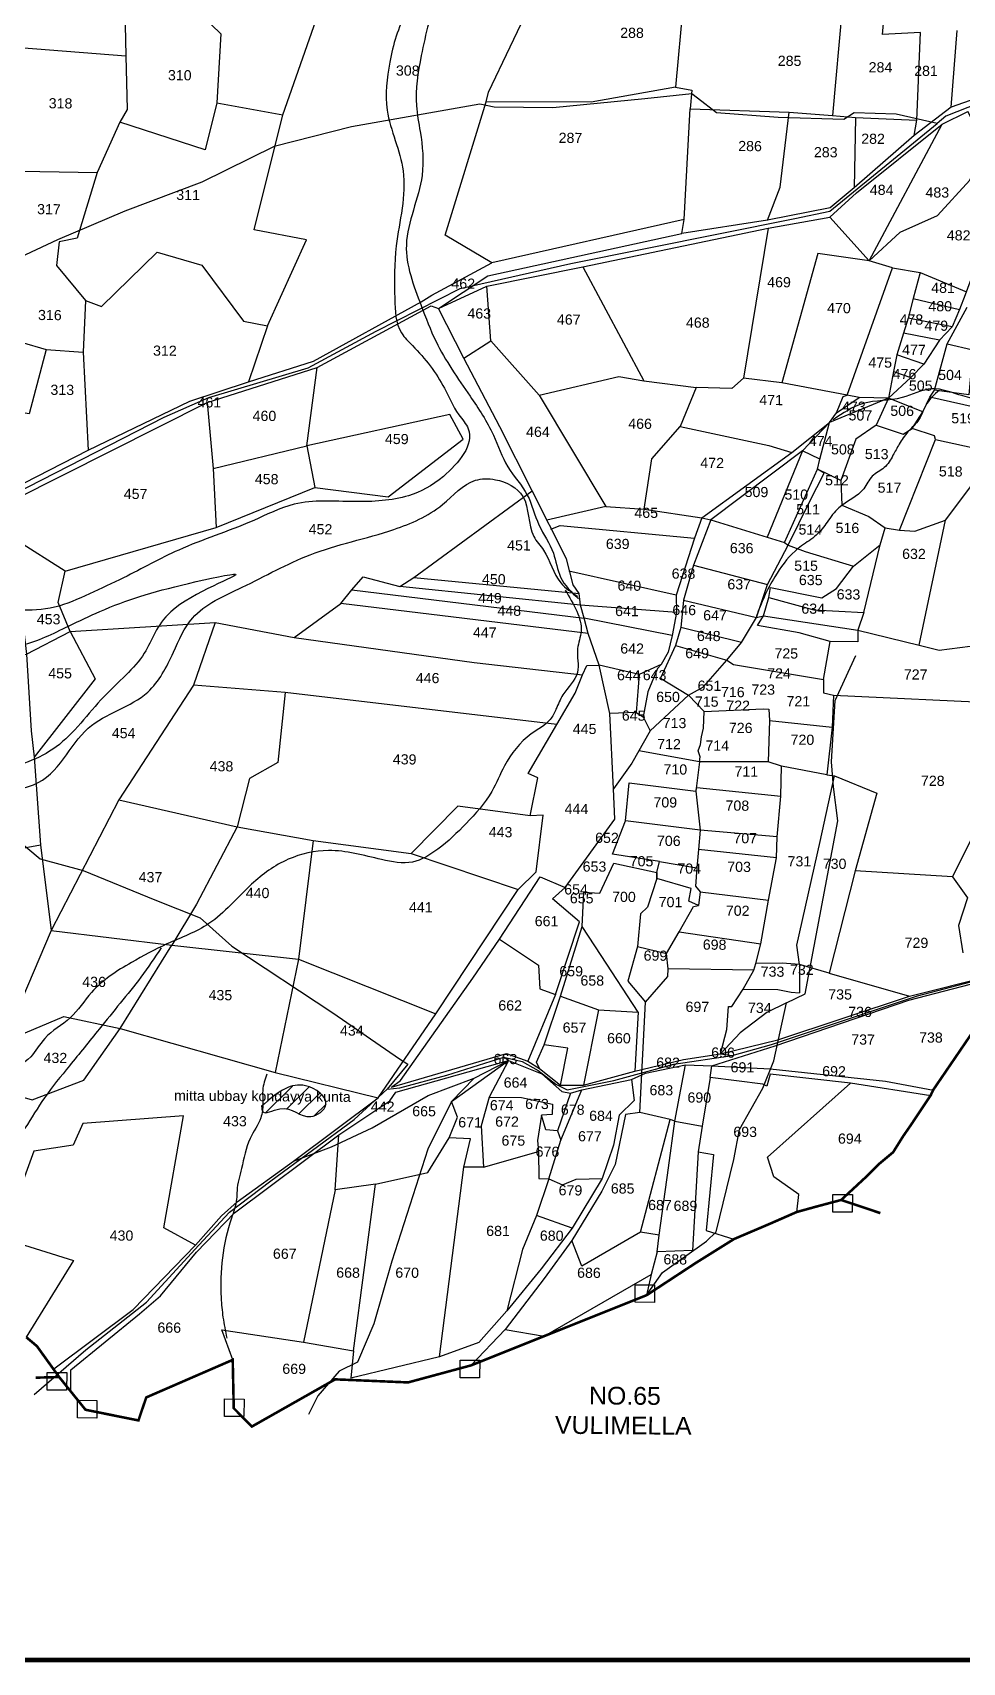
# Model space of a CAD drawing. Header units: inches. Extents: x 204890 to 210416, y 1599580 to 1605433.
# Drawn here: x 206695 to 208146, y 1599580 to 1602123 of the extents above; entities that cross this region are included whole.
import ezdxf
from ezdxf.enums import TextEntityAlignment as Align

# ---------------------------------------------------------------- set-up
doc = ezdxf.new("R2010")
doc.units = ezdxf.units.IN
doc.header["$LTSCALE"] = 15
doc.header["$MEASUREMENT"] = 0
for name, color, linetype in [('BOUNDARY', 5, 'Continuous'), ('BOUNDRY STONES', 240, 'Continuous'), ('PLOTS', 7, 'Continuous'), ('PLOTS NO', 7, 'Continuous'), ('ROADS', 1, 'Continuous'), ('STREAMS', 4, 'Continuous'), ('TEXT', 1, 'Continuous')]:
    doc.layers.add(name, color=color, linetype=linetype)
doc.styles.get("Standard").update_dxf_attribs({"font": 'arial.ttf'})

msp = doc.modelspace()

# ---------------------------------------------------------------- hatches: boundary and pattern name
at = {"layer": 'STREAMS'}
h = msp.add_hatch(dxfattribs=at)
h.set_pattern_fill('ANSI31', color=256, scale=5.944822, angle=-0.4359)
h.set_pattern_definition([(44.56415, (198755.77, 1595783.688), (-13.244594, 13.447647), [])])
edge = h.paths.add_edge_path()
edge.add_spline(control_points=[(207053.6, 1600440.3), (207053.7, 1600440.2), (207057, 1600433.5), (207093.6, 1600456.8), (207119.6, 1600418.8), (207168.1, 1600453.6), (207123.6, 1600485.5), (207084.8, 1600476.2), (207065.6, 1600459.4), (207054.4, 1600449.3)], knot_values=[6.567457, 6.567457, 6.567457, 6.567457, 7.925355, 76.921078, 202.097727, 278.353626, 387.783545, 466.43002, 577.881899, 577.881899, 577.881899, 577.881899], degree=3, periodic=0)
edge.add_spline(control_points=[(207054.4, 1600449.3), (207054.3, 1600446.3), (207054, 1600443.3), (207053.6, 1600440.3)], knot_values=[123.866717, 123.866717, 123.866717, 123.866717, 146.498339, 146.498339, 146.498339, 146.498339], degree=3, periodic=0)

# ---------------------------------------------------------------- linework, layer by layer
at = {"color": 5, "const_width": 7.28}
msp.add_lwpolyline([(204893.9, 1604774.5), (210412.5, 1604774.5), (210412.5, 1599583.4), (204893.9, 1599583.4)], close=True, dxfattribs=at)
at = {"layer": 'BOUNDARY', "const_width": 4}
msp.add_lwpolyline([(208172.9, 1600579.7), (208138.3, 1600528.9), (208100.2, 1600473.1), (208096.5, 1600465.1), (208067.3, 1600421.1), (208053.2, 1600400.7), (208037.8, 1600376), (208014.9, 1600356.9), (207996.8, 1600338.6), (207956.6, 1600301.4), (208017.8, 1600280.9), (207956.6, 1600301.4), (207918, 1600291.1), (207887.3, 1600282.6), (207843.9, 1600263.6), (207789.4, 1600240.4), (207729.3, 1600202.8), (207653.1, 1600152.8), (207493.2, 1600088.9), (207378.9, 1600043.2), (207280.9, 1600016.7), (207167.2, 1600021.5), (207037.3, 1599947.9), (207008.9, 1599976.4), (207007.3, 1600051.9), (206872.4, 1599993.3), (206860.2, 1599957.4), (206777.7, 1599974), (206736.5, 1600025.1), (206699.7, 1600024.1), (206736.5, 1600025.1), (206701.8, 1600073.3), (206685.2, 1600087.3)], dxfattribs=at)
at = {"layer": 'BOUNDRY STONES'}
for points in [[(207943.8, 1600310.2), (207974.2, 1600309.9), (207974, 1600282.4), (207943.6, 1600282.6)], [(207635.2, 1600169.2), (207665.6, 1600169), (207665.4, 1600141.5), (207635, 1600141.7)], [(207362.3, 1600051.4), (207392.8, 1600051.2), (207392.5, 1600023.6), (207362.1, 1600023.9)], [(206718, 1600032.3), (206748.4, 1600032.1), (206748.2, 1600004.5), (206717.7, 1600004.8)], [(206765.1, 1599988.8), (206795.5, 1599988.6), (206795.3, 1599961), (206764.9, 1599961.3)], [(206994.7, 1599991), (207025.1, 1599990.8), (207024.9, 1599963.3), (206994.5, 1599963.5)]]:
    msp.add_lwpolyline(points, close=True, dxfattribs=at)
at = {"layer": 'PLOTS'}
for points in [[(207765.2, 1603094.1), (207757.3, 1603083), (207760, 1602908.4), (207753.5, 1602681.6), (207750.6, 1602429.1), (207750.4, 1602409.3), (207750.3, 1602391.3), (207739.2, 1602241.7), (207735, 1602197), (207710.2, 1602167.8), (207698.2, 1602038), (207566.6, 1602014.5), (207402.9, 1602014.9)], [(206777.8, 1601704.9), (206802.5, 1601695.5), (206889.3, 1601780.2), (206958.9, 1601760.1), (207024.1, 1601672.7), (207061.6, 1601665.3), (207122.2, 1601799.6), (207040.8, 1601815.1), (207085.3, 1601994.9), (207168.7, 1602232.7), (207182.8, 1602339.2), (207243.4, 1602375.5), (207249.8, 1602376.6), (207249.8, 1602458.4), (207100.5, 1602471.2), (207049.3, 1602480), (206884.9, 1602475), (206809.1, 1602498.4), (206803.9, 1602500.7)], [(207698.2, 1602038), (207723.5, 1602033), (207720.9, 1602004), (207875.4, 1601998.9), (207943.2, 1601993.9), (207978.8, 1601990.8), (208074.5, 1601986.2), (208080.6, 1602123.1), (208021.1, 1602120.2), (208024.7, 1602159.5), (208026.5, 1602208.5)], [(206838.2, 1602183.5), (206840.8, 1602086.8), (206842.4, 1602003.1), (206831.2, 1601983.3), (206796, 1601905), (206764.4, 1601802.1), (206736.4, 1601796.6), (206732.4, 1601759.7), (206777.8, 1601704.9), (206774, 1601624.6), (206782, 1601471.4), (206940.5, 1601548.1), (207032.1, 1601577.9), (207133.4, 1601610.3), (207301.1, 1601702.9), (207318, 1601713.2), (207411.7, 1601764), (207338.7, 1601806.8), (207402.9, 1602014.9), (207406.2, 1602030.3), (207473.9, 1602171.7)], [(206945.6, 1602162.6), (206988.6, 1602121.2), (206982.7, 1602013.5), (206964.4, 1601940.2), (206831.2, 1601983.3)], [(208024.7, 1602159.5), (207958, 1602161), (207943.2, 1601993.9)], [(208215.5, 1602126), (208256.7, 1602110.8), (208252.8, 1602050.4), (208128.2, 1602006.7), (208070.3, 1601962.5), (208074.5, 1601986.2)], [(208128.2, 1602006.7), (208137.7, 1602126.5)], [(206482.6, 1601561.2), (206637.9, 1601651.6), (206634.7, 1601740.4), (206651.8, 1601756.3), (206646.1, 1601828.3), (206647.2, 1601907.5), (206675.1, 1602099.8), (206840.8, 1602086.8)], [(208299.6, 1602050.2), (208279.1, 1602015.4), (208212.4, 1601919.1), (208196.3, 1601849.4), (208175.1, 1601781.4), (208150.3, 1601713.9), (208141.5, 1601691.2), (208129.7, 1601664.1), (208109.9, 1601643.1), (208085.4, 1601605.7), (208065.3, 1601584.8), (208030.3, 1601552.5), (207984.7, 1601553.5), (207966, 1601557.5), (207864.3, 1601576.5), (207804.2, 1601583.9), (207786.3, 1601567.7), (207730.5, 1601569.5)], [(206562.2, 1602028.2), (206539.5, 1601956.2), (206647.2, 1601907.5), (206796, 1601905)], [(206982.7, 1602013.5), (207085.3, 1601994.9)], [(205136, 1600704.2), (205377.4, 1600715.5), (205669.2, 1600709.7), (205696.6, 1600833.6), (205719.7, 1600964.6), (205778.4, 1601058.1), (205896.7, 1601126.3), (205991.3, 1601177.7), (206048.7, 1601217.2), (206168.6, 1601217), (206548.7, 1601328.4), (206667, 1601394.6), (206967.5, 1601546), (207139.3, 1601600.3), (207317, 1601696.6), (207328.4, 1601692.3), (207403.6, 1601727.4), (207553.8, 1601757.7), (207842.9, 1601818), (207939.1, 1601835.2), (207980.6, 1601873.2), (208114.4, 1601980.4), (208154.1, 1602000.1)], [(208070.3, 1601962.5), (207976.9, 1601880.9), (207939.3, 1601849.6), (207841.7, 1601830.2), (207707.9, 1601809.5), (207711.9, 1601831.5), (207720.5, 1601995.5), (207720.9, 1602004)], [(207841.7, 1601830.2), (207861.4, 1601881.7), (207875.4, 1601998.9)], [(207978.8, 1601990.8), (207976.9, 1601880.9)], [(208000.5, 1601766.8), (208048.7, 1601811.7), (208106.9, 1601837.4), (208157.3, 1601892.6), (208181.6, 1601948), (208154.1, 1602000.1)], [(208000.5, 1601766.8), (208114.4, 1601980.4)], [(207711.9, 1601831.5), (207411.7, 1601764)], [(207553.8, 1601757.7), (207648.6, 1601579.7), (207730.5, 1601569.5), (207705.6, 1601508.6), (207844, 1601478.6), (207879.5, 1601468), (207938.3, 1601514.5), (207949.4, 1601529.7), (207960, 1601555.3), (207966, 1601557.5), (208036.5, 1601756.1), (208000.5, 1601766.8), (207939.1, 1601835.2)], [(207328.4, 1601692.3), (207405.4, 1601743.4), (207707.9, 1601809.5)], [(207842.9, 1601818), (207804.2, 1601583.9)], [(208000.5, 1601766.8), (207920.4, 1601778.3), (207864.3, 1601576.5)], [(208036.5, 1601756.1), (208079.7, 1601748.7), (208152, 1601718.3)], [(207778.5, 1601143.7), (207788.7, 1601136.9), (207929.3, 1601113.4), (207939.6, 1601173), (207891.2, 1601186.3), (207825.9, 1601197.8), (207835.7, 1601212.9), (207843.7, 1601241.5), (207846.6, 1601257.3), (207926.4, 1601240.8), (207949.4, 1601255.6), (207975.7, 1601290.4), (208017.6, 1601323.8), (208025.2, 1601350.5), (208047.6, 1601346.5), (208071.7, 1601345.3), (208119.3, 1601362.3), (208161.9, 1601418.9), (208177.7, 1601472.2), (208180.4, 1601534.8), (208177.9, 1601552.4), (208179.3, 1601626.7), (208193.8, 1601681.1), (208187.7, 1601743.8)], [(208079.7, 1601748.7), (208068.8, 1601708.2), (208061, 1601677.2), (208053.8, 1601654.1), (208043.5, 1601620.1), (208038.3, 1601594), (208030.3, 1601552.5)], [(207367.8, 1601615.1), (207410.2, 1601642.2), (207403.6, 1601727.4)], [(208068.8, 1601708.2), (208141.5, 1601691.2)], [(206723.8, 1600721.8), (206912.5, 1600699), (207109.7, 1600677.3), (207324.2, 1600591.8), (207452.7, 1600786.1), (207480.6, 1600813.7), (207491.5, 1600902), (207471.2, 1600900.6), (207483.4, 1600960.2), (207468.5, 1600966.7), (207512.9, 1601043.5), (207541.5, 1601092.3), (207553, 1601121), (207560, 1601135.3), (207579.2, 1601136.2), (207562, 1601185.4), (207555.8, 1601209.4), (207550, 1601229.7), (207548, 1601247.9), (207538.4, 1601261.1), (207528.3, 1601301.9), (207474.4, 1601408.2), (207424.2, 1601507.8), (207367.8, 1601615.1), (207328.4, 1601692.3)], [(208103.7, 1601488), (208102.2, 1601493.7), (208067.6, 1601505.4), (208083.9, 1601531.3), (208094.9, 1601554), (208102.3, 1601565.3), (208122, 1601637.6), (208153, 1601694.6)], [(207061.6, 1601665.3), (207032.1, 1601577.9)], [(208109.9, 1601643.1), (208053.8, 1601654.1)], [(208129.7, 1601664.1), (208061, 1601677.2)], [(206716.2, 1601628.6), (206689.7, 1601528.3), (206643.1, 1601535.9), (206567.3, 1601427.5)], [(206637.9, 1601651.6), (206716.2, 1601628.6), (206774, 1601624.6)], [(207410.2, 1601642.2), (207485.5, 1601557.3), (207609.9, 1601586.4), (207648.6, 1601579.7)], [(208162.3, 1601628.2), (208155.6, 1601557.8), (208102.3, 1601565.3)], [(208122, 1601637.6), (208162.3, 1601628.2), (208179.3, 1601626.7)], [(208085.4, 1601605.7), (208043.5, 1601620.1)], [(206745.9, 1601282.6), (206981.7, 1601350.9), (207135.3, 1601413), (207249.8, 1601398.4), (207367, 1601488.4), (207345.9, 1601527), (207123.2, 1601478.3), (207139.3, 1601600.3)], [(208038.3, 1601594), (208065.3, 1601584.8)], [(207485.5, 1601557.3), (207589.4, 1601383.3), (207649.2, 1601379.5), (207739.1, 1601365.8), (207879.5, 1601468)], [(208030.3, 1601552.5), (207938.3, 1601514.5)], [(207949.4, 1601529.7), (207984.7, 1601553.5)], [(208030.3, 1601552.5), (208011.2, 1601510.3), (208053.6, 1601496.5), (208067.6, 1601505.4)], [(208083.9, 1601531.3), (208030.3, 1601552.5)], [(208180.4, 1601534.8), (208094.9, 1601554)], [(206967.5, 1601546), (206976.6, 1601442.6), (206981.7, 1601350.9)], [(207649.2, 1601379.5), (207661.2, 1601458.1), (207705.6, 1601508.6)], [(207739.1, 1601365.8), (207753.3, 1601362.9), (207726.1, 1601291.9), (207710.8, 1601237.6), (207706.3, 1601194.9), (207698.1, 1601166.9), (207674.9, 1601115.6), (207718.6, 1601088.9), (207742.1, 1601102.2), (207778.5, 1601143.7), (207801.2, 1601171.3), (207824.7, 1601210.2), (207841.9, 1601261.6), (207874.1, 1601323.2), (207907, 1601390.7), (207930.1, 1601435.8), (207919.8, 1601441.6), (207923.4, 1601457.6), (207938.3, 1601514.5), (207896.3, 1601470.6), (207753.3, 1601362.9), (207841.3, 1601335.7), (207868.4, 1601327.4), (207874.1, 1601323.2)], [(208011.2, 1601510.3), (207979.4, 1601488.7), (207956.1, 1601424.2), (207919.8, 1601441.6)], [(206976.6, 1601442.6), (207123.2, 1601478.3), (207135.3, 1601413)], [(208047.6, 1601346.5), (208103.7, 1601488), (208177.7, 1601472.2)], [(206662, 1601410.1), (206782, 1601471.4)], [(207896.3, 1601470.6), (207841.3, 1601335.7)], [(207923.4, 1601457.6), (207896.3, 1601470.6)], [(207868.4, 1601327.4), (207919.8, 1601441.6)], [(207956.1, 1601424.2), (207957.9, 1601385.7), (207999.7, 1601367.8), (208025.2, 1601350.5)], [(207103.1, 1601178.9), (207176.2, 1601232), (207193.2, 1601253.3), (207211.1, 1601273.6), (207268, 1601258.6), (207290, 1601272.6), (207474.4, 1601408.2)], [(206667, 1601394.6), (206674.5, 1601246), (206685.4, 1601153.3), (206692.7, 1601033.7), (206697.7, 1600992.6), (206707.6, 1600855.6), (206723.8, 1600721.8), (206650.1, 1600548.2), (206630.2, 1600475.8), (206623.3, 1600454.7), (206535.8, 1600282.1), (206478, 1600167)], [(207589.4, 1601383.3), (207497.6, 1601362)], [(207503.6, 1601348.3), (207518.3, 1601353.8), (207727.9, 1601334)], [(207739.1, 1601365.8), (207727.9, 1601334), (207699, 1601245.4), (207699.5, 1601218), (207693.1, 1601182.5), (207686.7, 1601156.1), (207675.7, 1601137), (207670.2, 1601130.8), (207655, 1601094.3), (207647.5, 1601055.2), (207658.6, 1601033.6), (207630.2, 1600983.1), (207601.2, 1600943.1)], [(208078.6, 1601167.1), (208119.3, 1601362.3)], [(206149.8, 1601088.1), (206281.9, 1601088.9), (206392.5, 1601121.8), (206488.3, 1601142.4), (206685.4, 1601153.3), (206753.8, 1601188.7), (206735, 1601233.5), (206745.9, 1601282.6), (206670.6, 1601330.3)], [(207754.6, 1600510.7), (207853.8, 1600541.9), (208062.3, 1600613.4), (208198.7, 1600648.5), (208217.7, 1600658), (208278.9, 1600748.1), (208313.4, 1600781.8), (208387.1, 1600852.8), (208397.3, 1600919), (208547.4, 1600926.8), (208580.5, 1600936.1), (208569, 1601028.8), (208534.5, 1601129.3), (208474.8, 1601242.4), (208412, 1601333.5)], [(207843.7, 1601241.5), (207914.2, 1601222.1), (207992.2, 1601218.2), (208017.6, 1601323.8)], [(207874.1, 1601323.2), (207900.4, 1601313.2), (207975.7, 1601290.4)], [(207290, 1601272.6), (207548, 1601247.9)], [(207699, 1601245.4), (207531.5, 1601282.4)], [(207726.1, 1601291.9), (207841.9, 1601261.6)], [(207193.2, 1601253.3), (207555.8, 1601209.4)], [(207550, 1601229.7), (207268, 1601258.6)], [(207562, 1601185.4), (207176.2, 1601232)], [(207699.5, 1601218), (207550, 1601229.7)], [(207710.8, 1601237.6), (207824.7, 1601210.2), (207835.7, 1601212.9), (207982.9, 1601190.5), (208078.6, 1601167.1), (208109.6, 1601159.2), (208157.8, 1601165.5), (208196.6, 1601158.2), (208226.9, 1601154.1), (208250.3, 1601150.9)], [(206980.1, 1601202.5), (206946.2, 1601104.9), (206829.6, 1600925.8), (206723.8, 1600721.8)], [(206753.8, 1601188.7), (206980.1, 1601202.5), (207103.1, 1601178.9), (207383.8, 1601140.2), (207553, 1601121)], [(207693.1, 1601182.5), (207555.8, 1601209.4)], [(207801.2, 1601171.3), (207706.3, 1601194.9)], [(207992.2, 1601218.2), (207982.9, 1601190.5)], [(206753.8, 1601188.7), (206792.6, 1601114.5), (206697.7, 1600992.6)], [(207982.9, 1601190.5), (207982.5, 1601172.4), (207939.6, 1601173)], [(207698.1, 1601166.9), (207778.5, 1601143.7)], [(207254.9, 1600477.6), (207269.3, 1600487.8), (207381.8, 1600647.6), (207423.5, 1600708.2), (207487, 1600805.8), (207526, 1600788.9), (207603.6, 1600895.9), (207601.2, 1600943.1), (207595.8, 1601060.7), (207579.2, 1601136.2)], [(207675.7, 1601137), (207641.6, 1601121.5), (207579.2, 1601136.2)], [(207641.6, 1601121.5), (207636.6, 1601062.3), (207647.5, 1601055.2)], [(207088.9, 1601093.3), (207077.8, 1600984.3), (207033.3, 1600958.9), (207014.4, 1600883.8), (206950.7, 1600762.8), (206912.5, 1600699)], [(207512.9, 1601043.5), (207088.9, 1601093.3), (206946.2, 1601104.9)], [(207929.3, 1601113.4), (207929, 1601092.6), (207944.7, 1601089.2), (207942.8, 1601039.1), (207934.3, 1600964.9), (207946.1, 1600963.3), (208012.5, 1600936.3), (207978.4, 1600815.1), (207937.7, 1600655.4), (207891.4, 1600669.1), (207864.4, 1600671.1), (207823.3, 1600670.3)], [(207697.3, 1600424.5), (207689.7, 1600427), (207642.5, 1600438), (207651.4, 1600610.3), (207686.2, 1600650.2), (207686.6, 1600662.2), (207684.3, 1600686), (207704.1, 1600719.8), (207726.2, 1600759.3), (207733.8, 1600761.1), (207719.2, 1600767.5), (207722.6, 1600787.2), (207669.1, 1600802.8), (207668.9, 1600812.3), (207673.1, 1600829.7), (207600.1, 1600841.1), (207620.1, 1600893), (207626, 1600952.4), (207730, 1600939.1), (207731.3, 1600945), (207862.4, 1600931.4), (207863.6, 1600978.1), (207843, 1600985), (207735.7, 1600985.2), (207736.4, 1600992.9), (207733.4, 1601002.5), (207737.3, 1601012.4), (207738.5, 1601023.9), (207741.9, 1601037.8), (207742.9, 1601063.5), (207834.7, 1601067.8), (207844, 1601067.2), (207845, 1601049.4), (207843, 1600985)], [(207658.6, 1601033.6), (207718.6, 1601088.9)], [(207742.9, 1601063.5), (207718.6, 1601088.9)], [(207944.7, 1601089.2), (208210.6, 1601076.9)], [(207636.6, 1601062.3), (207595.8, 1601060.7)], [(207845, 1601049.4), (207942.8, 1601039.1)], [(207735.7, 1600985.2), (207640.9, 1601002.2)], [(207735.7, 1600985.2), (207730, 1600939.1)], [(207934.3, 1600964.9), (207863.6, 1600978.1)], [(207891.4, 1600669.1), (207887.7, 1600699), (207924, 1600860.6), (207946.1, 1600963.3)], [(206829.6, 1600925.8), (207014.4, 1600883.8), (207132.9, 1600862.3), (207285.6, 1600841.9), (207452.7, 1600786.1)], [(207471.2, 1600900.6), (207358.4, 1600915.8), (207285.6, 1600841.9)], [(207730, 1600939.1), (207736.7, 1600878.3), (207734.3, 1600848.1), (207731.3, 1600819.5), (207729.5, 1600790.9), (207736.6, 1600782.1), (207733.8, 1600761.1)], [(207768.6, 1600529.7), (207778.2, 1600567.3), (207781.1, 1600603.1), (207785.8, 1600603.1), (207803.7, 1600630.6), (207820.3, 1600660), (207823.3, 1600670.3), (207831.3, 1600701.1), (207843.5, 1600769.4), (207855.9, 1600835.1), (207856.7, 1600868), (207862.4, 1600931.4)], [(207856.7, 1600868), (207736.7, 1600878.3), (207620.1, 1600893)], [(208179.2, 1600904.2), (208130.6, 1600805.4), (208153.7, 1600772.9), (208139.5, 1600729.7), (208146.4, 1600686.8)], [(205766.7, 1600830.3), (205993.2, 1600799.9), (206147.5, 1600799.4), (206420.1, 1600802.9), (206707.6, 1600855.6)], [(207132.9, 1600862.3), (207109.7, 1600677.3)], [(207855.9, 1600835.1), (207734.3, 1600848.1)], [(207485.9, 1600506.5), (207481.1, 1600516.3), (207493.1, 1600543.6), (207518.7, 1600619.2), (207552.7, 1600728.1), (207555.3, 1600781.8), (207580.3, 1600780.2), (207601.8, 1600826.8), (207668.9, 1600812.3), (207669.1, 1600802.8), (207654.6, 1600758.2), (207643.3, 1600747.8), (207638.9, 1600697.1), (207684.3, 1600686)], [(207673.1, 1600829.7), (207731.3, 1600819.5)], [(208130.6, 1600805.4), (207978.4, 1600815.1)], [(207423.5, 1600708.2), (207484.3, 1600667.9), (207486.4, 1600631.1), (207511.1, 1600622.3), (207548.2, 1600735.4), (207506.5, 1600771.4), (207526, 1600788.9)], [(207736.6, 1600782.1), (207843.5, 1600769.4)], [(207518.7, 1600619.2), (207578, 1600598.3), (207639.7, 1600594.4), (207582.1, 1600682.9), (207552.7, 1600728.1)], [(207704.1, 1600719.8), (207831.3, 1600701.1)], [(206630.2, 1600475.8), (206694.3, 1600457.5), (206774.8, 1600488.1), (206831.5, 1600569.2), (206912.5, 1600699)], [(207638.9, 1600697.1), (207623.9, 1600643), (207651.4, 1600610.3)], [(207109.7, 1600677.3), (207073.7, 1600500.2)], [(207820.3, 1600660), (207686.6, 1600662.2)], [(207891.4, 1600669.1), (207891.4, 1600624.5)], [(207254.9, 1600477.6), (207434.5, 1600529.9), (207467.9, 1600518.2), (207485.9, 1600506.5), (207518.6, 1600480.5), (207554.7, 1600480.8), (207634.9, 1600502.6), (207710.6, 1600520.5), (207768.6, 1600529.7), (207857.8, 1600551.3), (208063.1, 1600619.4), (208189.9, 1600651.3)], [(207937.7, 1600655.4), (208063.1, 1600619.4)], [(207511.1, 1600622.3), (207467.9, 1600518.2)], [(207803.7, 1600630.6), (207857.6, 1600629.8), (207878.4, 1600625.7), (207891.4, 1600624.5)], [(206650.1, 1600548.2), (206743.8, 1600587.9), (206831.5, 1600569.2), (207073.7, 1600500.2), (207234.4, 1600461), (207324.2, 1600591.8)], [(207578, 1600598.3), (207554.7, 1600480.8)], [(207639.7, 1600594.4), (207634.9, 1600502.6)], [(207518.6, 1600480.5), (207530.3, 1600538.3), (207493.1, 1600543.6)], [(206754.6, 1600002.7), (206754.6, 1600036.4), (206862.1, 1600123.7), (206894.7, 1600151.8), (206950.7, 1600220), (207010.3, 1600281.2), (207173, 1600402.9), (207252.6, 1600456.1), (207261.8, 1600469.8), (207437.7, 1600519.3), (207489.8, 1600498.2), (207520.6, 1600470.8), (207534.4, 1600468.1), (207551.9, 1600473.5), (207629.6, 1600489.4), (207651.6, 1600499.3), (207714, 1600512.1), (207754.6, 1600510.7), (207845.7, 1600506.2), (208025.7, 1600487), (208100.9, 1600472.9)], [(207230.3, 1600325.9), (207311.5, 1600344.2), (207345, 1600398.3), (207358.1, 1600430.5), (207348.9, 1600455.3), (207437.7, 1600519.3), (207407.6, 1600461.6), (207457.8, 1600461.2), (207506.2, 1600450.7), (207505.7, 1600434.8), (207488.9, 1600433.9), (207482.9, 1600394.4), (207484.5, 1600377.3), (207484.8, 1600334.8), (207500.6, 1600334.4), (207481.1, 1600277.1), (207459.7, 1600224), (207434.8, 1600128.5), (207391.3, 1600078.8), (207329.8, 1600056.7), (207191.4, 1600023.5)], [(207697.3, 1600424.5), (207714, 1600512.1)], [(208096.5, 1600464), (207971.3, 1600483.9), (207845.7, 1600497.8), (207840.9, 1600478.9), (207834.4, 1600481.9), (207752.5, 1600492.6), (207754.6, 1600510.7)], [(207629.6, 1600489.4), (207633.7, 1600456.6), (207610.3, 1600433.5), (207601.5, 1600387), (207583.9, 1600334.7), (207537, 1600257.5), (207481.1, 1600277.1)], [(207752.5, 1600492.6), (207740, 1600416.5), (207733.4, 1600376.4), (207724.9, 1600222.7), (207669.4, 1600220.4), (207660.1, 1600184.9), (207653.1, 1600152.8)], [(207887.3, 1600282.6), (207890.7, 1600309.8), (207851.6, 1600337.4), (207841.5, 1600368.1), (207971.3, 1600483.9)], [(206728.1, 1600037.9), (206852.1, 1600130.6), (206949.4, 1600230.8), (206989.6, 1600276.8), (207014.2, 1600298.4), (207102.2, 1600361.9), (207234.4, 1600461)], [(207407.6, 1600461.6), (207394.8, 1600417.3), (207398.7, 1600352.8), (207368.1, 1600352.8)], [(207534.4, 1600468.1), (207514, 1600409.4), (207495.6, 1600410.6), (207488.9, 1600433.9)], [(207500.6, 1600334.4), (207519.3, 1600394.7), (207551.9, 1600473.5)], [(206949.4, 1600230.8), (206899.9, 1600257.8), (206930.6, 1600432.5), (206773.6, 1600420.9), (206758.3, 1600387.1), (206697.1, 1600377.7), (206647.4, 1600242)], [(207642.5, 1600438), (207620.1, 1600434.8), (207604.2, 1600356.9), (207583.1, 1600315), (207536.6, 1600238.2), (207493.5, 1600179), (207432.3, 1600099.2), (207378.9, 1600043.2)], [(207514, 1600409.4), (207519.3, 1600394.7)], [(207643.8, 1600251), (207689.7, 1600427)], [(207669.4, 1600220.4), (207672.8, 1600246.5), (207687.2, 1600351.4), (207697.3, 1600424.5), (207740, 1600416.5)], [(207196, 1600066), (207230.3, 1600325.9), (207167.3, 1600317), (207173, 1600402.9)], [(207329.8, 1600056.7), (207368.1, 1600352.8), (207378.2, 1600396.8), (207345, 1600398.3)], [(207398.7, 1600352.8), (207484.5, 1600377.3)], [(207733.4, 1600376.4), (207757.2, 1600372.6), (207746.1, 1600253.6), (207789.4, 1600240.4)], [(207500.6, 1600334.4), (207522.1, 1600325.1), (207543.1, 1600334.1), (207583.9, 1600334.7)], [(207167.3, 1600317), (207117.8, 1600079.3)], [(206535.8, 1600282.1), (206647.4, 1600242), (206758.7, 1600206.7), (206685.2, 1600087.3)], [(207537, 1600257.5), (207488.4, 1600193.8), (207434.8, 1600128.5)], [(207672.8, 1600246.5), (207643.8, 1600251), (207552.1, 1600198.2), (207536.6, 1600238.2)], [(207432.3, 1600099.2), (207493.2, 1600088.9), (207660.1, 1600184.9)], [(207007.3, 1600051.9), (206990.4, 1600099), (207117.8, 1600079.3), (207196, 1600066), (207191.4, 1600023.5)]]:
    msp.add_lwpolyline(points, dxfattribs=at)
at = {"layer": 'ROADS'}
for points in [[(208237.3, 1602039), (208119.7, 1601992.9), (208106.3, 1601981.2), (208042.3, 1601995.8), (207976.7, 1601997.8), (207960.9, 1601987.3), (207858.5, 1601990.8), (207762.1, 1601997.7), (207732.5, 1602020.6), (207723.6, 1602027.7), (207650.2, 1602019.8), (207506.6, 1602005.8), (207415, 1602006.5), (207392.8, 1602011.4), (207192.6, 1601976.1), (207072, 1601945.2), (206959.1, 1601889.9), (206839.2, 1601844.5), (206733.9, 1601799.5), (206558.1, 1601717.4)], [(206228.3, 1601678.3), (206260, 1601624.8), (206388.2, 1601548.8), (206469, 1601487), (206622.7, 1601388.4), (206645.5, 1601392.4), (206900.3, 1601523), (206969.9, 1601553.6), (207125.1, 1601599.7), (207230.9, 1601657.4), (207362.1, 1601723.8), (207534.8, 1601762.6), (207884.5, 1601832.9), (207939, 1601844.3), (208106.3, 1601981.2)], [(207653.1, 1600152.8), (207677.8, 1600188.3), (207746.5, 1600237.1), (207761.4, 1600251.7), (207789.4, 1600364.4), (207798, 1600411.6), (207834.4, 1600476), (207851.8, 1600518.3), (207871.5, 1600609), (207900.4, 1600623.2), (207951.3, 1600893.2), (207944.5, 1600945.9), (207941.5, 1600984.9), (207947.1, 1601081), (207979.6, 1601150.9)], [(206668.2, 1600866.2), (206706.7, 1600834), (206774, 1600815.7), (206885.7, 1600770), (206956.7, 1600741.6), (207006, 1600697.5), (207163.6, 1600593.6), (207267.4, 1600521.4), (207280.7, 1600513.1), (207248.3, 1600474.4), (207267.8, 1600476.6), (207341.4, 1600496), (207430.1, 1600524.2), (207459.1, 1600517.4), (207483.8, 1600503.4), (207511.2, 1600482.2), (207528.9, 1600473.2), (207602.2, 1600487.6), (207695.6, 1600513.5), (207786.6, 1600526.6), (207848.2, 1600543.9), (208075.9, 1600619.9), (208190.8, 1600650.2)], [(207871.5, 1600609), (207840.6, 1600593.8), (207798.9, 1600562.1), (207768.6, 1600529.7), (207786.6, 1600526.6)], [(207102.2, 1600361.9), (207161.5, 1600384.2), (207225, 1600414.2), (207312, 1600464.2), (207383.8, 1600491.7), (207437.7, 1600519.3), (207430.1, 1600524.2)], [(207383.8, 1600491.7), (207348.9, 1600455.3), (207311.9, 1600380.6), (207255.6, 1600205.8), (207227.4, 1600107.9), (207202, 1600048.1), (207173.4, 1600034.1), (207140.1, 1599995.8), (207125.6, 1599966.9)], [(206697.4, 1599998.1), (206777.9, 1600067.3), (206873, 1600141.7), (206954.4, 1600230.8), (207002.3, 1600282.4), (207066.8, 1600331.5), (207196.8, 1600427.1), (207248.3, 1600474.4)]]:
    msp.add_lwpolyline(points, dxfattribs=at)
at = {"layer": 'STREAMS'}
for points in [[(209062.2, 1604022.3), (209053.3, 1603971.2), (209042, 1603933.9), (209028, 1603907.9), (209017.4, 1603829.9), (208982.8, 1603787.1), (208963.8, 1603714.4), (208917.8, 1603673.4), (208850.6, 1603619.5), (208770.1, 1603553.4), (208701.2, 1603505.6), (208653.3, 1603455), (208602.4, 1603359.9), (208573.7, 1603293.4), (208537.8, 1603197), (208515.5, 1603147.1), (208488.6, 1603078.8), (208454.1, 1603051), (208378.3, 1603021.7), (208313.1, 1603002), (208233, 1602992.1), (208148.5, 1602967.2), (208079.1, 1602937.4), (207983.1, 1602919.7), (207854.5, 1602882), (207797.1, 1602845.6), (207791.1, 1602749.9), (207818.4, 1602635.9), (207834.7, 1602582.2), (207810.5, 1602523.5), (207770.6, 1602474.6), (207736.3, 1602469.6), (207690.9, 1602509.5), (207593.1, 1602510), (207528.9, 1602508.7), (207470.7, 1602487.2), (207411.5, 1602326.9), (207374, 1602251.7), (207331.3, 1602185.2), (207301.5, 1602087.1), (207293.9, 1602009), (207299.8, 1601968.5), (207302.8, 1601900.3), (207278.2, 1601791.6), (207301.2, 1601697.4), (207324.5, 1601641), (207377.6, 1601555.8), (207414, 1601495), (207436.5, 1601445.6), (207466.9, 1601401.4), (207485.1, 1601354.8), (207507.6, 1601310.7), (207518.8, 1601273.3), (207546.7, 1601239.7)], [(205395.1, 1602073.9), (205417.2, 1602108.1), (205432.2, 1602136.4), (205433, 1602170.2), (205457.3, 1602203.3), (205458.7, 1602241), (205484.1, 1602286.6), (205557.4, 1602299.2), (205632.2, 1602295.3), (205717.2, 1602317.3), (205791.3, 1602359.3), (205855.9, 1602379.6), (205921.7, 1602418.4), (205951, 1602461.8), (206008.1, 1602554.9), (206037.8, 1602589.6), (206119.5, 1602626.7), (206241.5, 1602655.2), (206335.6, 1602672), (206501.9, 1602711), (206609.6, 1602770.3), (206680.2, 1602839.8), (206791.8, 1602967.2), (206900.3, 1603071.3), (206994.2, 1603111.7), (207070.5, 1603122.5), (207197.1, 1603088.3), (207385.2, 1603072), (207502.5, 1603080.8), (207682.7, 1603068), (207783.6, 1603049.8), (207832.7, 1603068.7), (207959.6, 1603069.5), (208080.4, 1603065), (208218.8, 1603081.5), (208285.5, 1603161.7), (208385.2, 1603268.5), (208500.5, 1603449.1), (208642.7, 1603620.3), (208823.2, 1603755.4), (208902.8, 1603853.2), (208947, 1603906.2), (208969.6, 1603995.2)], [(205380.6, 1602008.7), (205409.8, 1602024.9), (205430, 1602054.5), (205446.4, 1602071.8), (205456.3, 1602102.6), (205484.8, 1602144.9), (205507.2, 1602205.8), (205542.6, 1602234.7), (205597.1, 1602244.2), (205675.6, 1602246.4), (205756.8, 1602262.2), (205799.5, 1602280.3), (205857.6, 1602308.4), (205903.3, 1602340), (205964.2, 1602355.2), (206045, 1602375.9), (206112.6, 1602388.1), (206131.1, 1602395.8), (206154.9, 1602435.4), (206169.7, 1602503.3), (206181.4, 1602549.1), (206199.5, 1602597.6), (206255.8, 1602616.7), (206331.8, 1602616.8), (206407.1, 1602614.5), (206461.9, 1602624.7), (206561, 1602623.3), (206586.2, 1602623.4), (206653, 1602682.7), (206676.2, 1602747.9), (206769.3, 1602797.2), (206846.3, 1602881.1), (206882.2, 1602939.8), (206996.3, 1603000.7), (207048.2, 1603023), (207198.1, 1603006.4), (207335.1, 1602981.8), (207428.5, 1602951.1), (207460.2, 1602932.7), (207457.8, 1602855.5), (207424.3, 1602761.3), (207402.8, 1602681.5), (207365.3, 1602642.8), (207279.8, 1602641.6), (207120, 1602660.1), (206997.3, 1602661.9), (206910.4, 1602592.2), (206849.2, 1602550), (206835.1, 1602498.3), (206822.9, 1602446.6), (206818.1, 1602411.3), (206814.3, 1602390.4), (206733, 1602336.5), (206623.6, 1602285.6), (206562.4, 1602251.5), (206514.8, 1602201), (206501.6, 1602149.4), (206462.4, 1602016.3), (206448.3, 1601959.2), (206444.3, 1601909.2), (206429.6, 1601887.5), (206380.3, 1601867), (206322.1, 1601862.9), (206259.1, 1601824.4), (206223.3, 1601781.9), (206184, 1601745), (206144.5, 1601698.1), (206078.8, 1601665), (206018.6, 1601633.6), (205947.3, 1601584.2), (205932.6, 1601562.5), (205926.1, 1601544.4), (205911.4, 1601520.9), (205885.1, 1601525.7), (205875.9, 1601507.6)], [(207756.1, 1602562.3), (207679, 1602551.6), (207600.3, 1602556.9), (207548.6, 1602561.7), (207520.8, 1602563.7), (207454.3, 1602556.6), (207423.2, 1602551.8), (207384.8, 1602536.6), (207332.3, 1602463.7), (207315.7, 1602410.7), (207322.2, 1602346.5), (207332.3, 1602306), (207332.9, 1602237), (207279.1, 1602154.8), (207252.5, 1602077), (207248.4, 1602002), (207273.2, 1601907.3), (207262.5, 1601790.1), (207260.1, 1601708.1), (207270.7, 1601654.3), (207287.9, 1601634.6), (207337.7, 1601568), (207360, 1601526.8), (207374.8, 1601504.8), (207336.1, 1601430.6), (207281.6, 1601400.4), (207197.1, 1601391.2), (207103.3, 1601387), (207037.8, 1601360.9), (206923, 1601315.6), (206837.1, 1601272.3), (206783.8, 1601247.3), (206729.3, 1601226.4), (206614.6, 1601223.6), (206498.3, 1601210.7), (206377.4, 1601192), (206303.2, 1601161.9), (206235.4, 1601145.7), (206173.5, 1601135.8), (206121.6, 1601151.2), (206052.6, 1601164.4), (205944.9, 1601141.5), (205893.8, 1601109), (205825.3, 1601065.6), (205783.3, 1601019.7), (205755.1, 1600955.3), (205735.9, 1600869.6), (205711.4, 1600768.1), (205679.7, 1600692.7), (205656.8, 1600654.8), (205590.1, 1600620), (205506.5, 1600588.5), (205390.5, 1600539.7), (205286.8, 1600496.1), (205203.7, 1600437.8), (205145.1, 1600407.6), (205100.5, 1600397.6)], [(208109.4, 1601564.8), (208090.3, 1601544.2), (208078, 1601519.4), (208060.9, 1601500.2), (208047.1, 1601480.7), (208037.5, 1601463.4), (208023.8, 1601444.2), (208005.2, 1601430.7), (207992.1, 1601411.3), (207952.9, 1601381.4), (207934.9, 1601359.2), (207917.8, 1601338.9), (207895, 1601322.1), (207884.7, 1601313.9), (207853.3, 1601273.9), (207836.4, 1601242.3), (207824.5, 1601212.9)], [(208362.8, 1601499.2), (208310.2, 1601515.7), (208256, 1601522.2), (208237.9, 1601520.8), (208215.8, 1601537.9), (208176.4, 1601549.5), (208146.3, 1601556.1), (208098, 1601567.1), (208051.6, 1601553.5), (207990.9, 1601544.2), (207944, 1601519)], [(205969.5, 1600290.7), (205998.5, 1600321.1), (206056.3, 1600340), (206093.5, 1600353.9), (206112.4, 1600365.5), (206149.7, 1600388.7), (206179.8, 1600399.1), (206265.8, 1600455.7), (206344.6, 1600522.7), (206419.2, 1600579.8), (206436.7, 1600640.2), (206469.4, 1600678.8), (206592, 1600762.9), (206639.3, 1600872), (206640.3, 1600926.1), (206696.4, 1600949.2), (206782, 1601037.6), (206874.8, 1601094), (206914.7, 1601156), (206944.5, 1601209.3), (207022, 1601257.5), (207127.9, 1601308.2), (207258.9, 1601347.8), (207334.5, 1601386.6), (207386, 1601424.4), (207417.2, 1601425.4), (207459.9, 1601399.2), (207477.1, 1601336.7), (207492.3, 1601315.4), (207519.1, 1601264.3), (207545.4, 1601243.6)], [(205702.1, 1600655.1), (205720.6, 1600717), (205730.7, 1600788.3), (205752.1, 1600834.8), (205779.6, 1600918.3), (205790.7, 1600977), (205845.2, 1601030.3), (205937.3, 1601082.4), (205999.4, 1601114.7), (206067.5, 1601114.9), (206195.5, 1601106.6), (206260.7, 1601114.5), (206337.8, 1601140.4), (206395.7, 1601151.8), (206576, 1601166.3), (206678.3, 1601167.7), (206751, 1601196.9), (206800.1, 1601219.7), (206938.5, 1601263.6), (207011.6, 1601277.7), (206910.5, 1601219.1), (206869.4, 1601154.7), (206806.5, 1601087), (206731.6, 1601008.3), (206639.5, 1600971.3), (206539.3, 1600946.8), (206464.3, 1600906.8), (206295.2, 1600934), (206160.6, 1600949.1), (206057, 1600956.4), (205997.7, 1600974.5), (205994.4, 1600925.1), (205972.9, 1600878.8), (205969.5, 1600827.7)], [(207526.1, 1601253.1), (207544.1, 1601220), (207550.9, 1601188.8), (207545.4, 1601161.8), (207545.1, 1601124.6), (207522.4, 1601089.5), (207511.7, 1601067.2), (207502.7, 1601051.4), (207473.1, 1601028.7), (207431.4, 1600978.8), (207411.7, 1600939), (207371.3, 1600888.7), (207327.5, 1600849), (207287.9, 1600828.8), (207239.7, 1600832.7), (207156.5, 1600846.6), (207094, 1600833), (207036.7, 1600794), (206970.3, 1600732.8), (206904.7, 1600700.9), (206849.2, 1600671.9), (206787, 1600625.4), (206753.8, 1600585.6), (206714, 1600553.4), (206692.1, 1600524.8), (206645.9, 1600498.1), (206614.5, 1600462.4), (206626.2, 1600451.2), (206612.5, 1600439.5), (206575.4, 1600427.4), (206536.1, 1600366), (206487.3, 1600315.5), (206451.1, 1600278.2), (206407.3, 1600240.3), (206359.3, 1600208.3), (206345.2, 1600204.9), (206316.8, 1600191.6)], [(206895.8, 1600695), (206864.1, 1600649.2), (206831.9, 1600608.7), (206799.1, 1600568.2), (206752.5, 1600510.7), (206713.7, 1600460.8), (206683.2, 1600413.2), (206615.6, 1600311.8), (206581.5, 1600264.2), (206563.5, 1600224.2), (206564.6, 1600210.6), (206553.2, 1600194.8), (206548.9, 1600175.3), (206540.4, 1600145.3)], [(207060.3, 1600497.7), (207054.1, 1600472.6), (207054.4, 1600451.5), (207051.1, 1600429.7), (207034.5, 1600397.4), (207021, 1600350.4), (207014, 1600316.1), (207013.4, 1600302.7), (207005.2, 1600272.8), (206989.3, 1600148.6), (206992.1, 1600118.6), (206998, 1600086)], [(207052.4, 1600447.6), (207090, 1600475.4), (207120.9, 1600479.6), (207152.8, 1600450.2), (207129, 1600431.6), (207080.9, 1600443.8), (207053.8, 1600439.9), (207052.4, 1600447.6)]]:
    msp.add_spline(points, degree=3, dxfattribs=at)

# ---------------------------------------------------------------- texts
at = {"layer": 'PLOTS NO'}
for s, height, p in [('288', 15.85, (207630.3, 1602122.7)), ('285', 15.85, (207876.2, 1602079)), ('310', 15.85, (206924.7, 1602056.6)), ('308', 15.85, (207280.4, 1602063.8)), ('284', 15.85, (208018, 1602068.9)), ('281', 15.85, (208089, 1602063.4)), ('318', 15.85, (206738.7, 1602012.7)), ('287', 15.85, (207534.3, 1601958.8)), ('282', 15.85, (208006.4, 1601957.4)), ('286', 15.85, (207814.5, 1601946)), ('283', 15.85, (207932.6, 1601936.4)), ('484', 15.85, (208019.8, 1601877.7)), ('483', 15.85, (208106.7, 1601873.6)), ('317', 15.85, (206720.6, 1601847.5)), ('311', 15.85, (206937.7, 1601869.7)), ('482', 15.85, (208140, 1601806.7)), ('462', 15.85, (207367, 1601731.4)), ('469', 15.85, (207859.7, 1601733.6)), ('481', 15.85, (208115.6, 1601724.8)), ('480', 15.85, (208111.2, 1601696.1)), ('316', 15.85, (206722, 1601682.3)), ('463', 15.85, (207392, 1601684.8)), ('467', 15.85, (207531.6, 1601675.3)), ('468', 15.85, (207732.9, 1601670.5)), ('470', 15.85, (207953.2, 1601693.2)), ('478', 15.85, (208066.3, 1601675.4)), ('479', 15.85, (208105.1, 1601665.8)), ('312', 15.85, (206901.5, 1601626.7)), ('477', 15.85, (208070.2, 1601628.1)), ('475', 15.85, (208017.6, 1601608.2)), ('476', 15.85, (208055.5, 1601590.2)), ('505', 15.85, (208080.8, 1601572.2)), ('504', 15.85, (208126.5, 1601588.8)), ('313', 15.85, (206741.4, 1601565.6)), ('461', 15.85, (206970.9, 1601546.1)), ('471', 15.85, (207847.4, 1601549.7)), ('460', 15.85, (207056.8, 1601525)), ('473', 15.85, (207976.5, 1601539.4)), ('507', 15.85, (207986.7, 1601525.7)), ('506', 15.85, (208051.8, 1601532.8)), ('519', 15.85, (208146.9, 1601521.2)), ('464', 15.85, (207483.5, 1601500.1)), ('466', 15.85, (207642.9, 1601512.7)), ('459', 15.85, (207263.3, 1601488.9)), ('474', 15.85, (207924.7, 1601485.7)), ('508', 15.85, (207959.3, 1601472.7)), ('472', 15.85, (207755.4, 1601451.6)), ('513', 15.85, (208012.1, 1601465.4)), ('458', 15.85, (207060.3, 1601426.3)), ('512', 15.85, (207950.1, 1601424.5)), ('518', 15.85, (208127.6, 1601438.3)), ('457', 15.85, (206855.8, 1601403.2)), ('509', 15.85, (207824.5, 1601406.2)), ('510', 15.85, (207886.6, 1601402.2)), ('517', 15.85, (208032, 1601412.9)), ('465', 15.85, (207652.5, 1601373.7)), ('511', 15.85, (207905, 1601379.2)), ('452', 15.85, (207144.3, 1601348.1)), ('514', 15.85, (207908.6, 1601347.6)), ('516', 15.85, (207966.4, 1601350.1)), ('451', 15.85, (207453.9, 1601322.9)), ('639', 15.85, (207608, 1601325.2)), ('636', 15.85, (207801.4, 1601318.6)), ('515', 15.85, (207901.9, 1601291.1)), ('632', 15.85, (208070.2, 1601309.6)), ('450', 15.85, (207414.7, 1601270.1)), ('638', 15.85, (207710.7, 1601278.8)), ('637', 15.85, (207797.6, 1601262.1)), ('635', 15.85, (207909.2, 1601268.8)), ('449', 15.85, (207408.6, 1601240.6)), ('640', 15.85, (207626.1, 1601260)), ('633', 15.85, (207968.1, 1601246.4)), ('448', 15.85, (207438.8, 1601221)), ('641', 15.85, (207622.4, 1601220.4)), ('646', 15.85, (207711.8, 1601222)), ('647', 15.85, (207759.8, 1601213.7)), ('634', 15.85, (207913, 1601224.1)), ('453', 15.85, (206720.1, 1601207.7)), ('447', 15.85, (207400.6, 1601187)), ('642', 15.85, (207630.5, 1601161.9)), ('648', 15.85, (207750.1, 1601181.5)), ('649', 15.85, (207731.9, 1601154.7)), ('725', 15.85, (207871, 1601154.3)), ('455', 15.85, (206738, 1601123.3)), ('446', 15.85, (207311.4, 1601115.9)), ('644', 15.85, (207625.4, 1601120.2)), ('643', 15.85, (207665.6, 1601120.4)), ('724', 15.85, (207859.7, 1601123.1)), ('727', 15.85, (208072.9, 1601121.4)), ('650', 15.85, (207686.5, 1601086.4)), ('651', 15.85, (207751.1, 1601103.9)), ('716', 15.85, (207787.6, 1601094)), ('723', 15.85, (207835, 1601097.9)), ('715', 15.85, (207746.9, 1601079.1)), ('722', 15.85, (207795.9, 1601072.8)), ('721', 15.85, (207889.9, 1601079.7)), ('445', 15.85, (207556.4, 1601036.5)), ('645', 15.85, (207632.9, 1601057.3)), ('713', 15.85, (207696.7, 1601045.7)), ('726', 15.85, (207799.9, 1601038.1)), ('454', 15.85, (206837.1, 1601029.9)), ('712', 15.85, (207688, 1601012.8)), ('714', 15.85, (207763.3, 1601010.5)), ('720', 15.85, (207896.2, 1601019.6)), ('439', 15.85, (207275.6, 1600989)), ('438', 15.85, (206989.8, 1600978.2)), ('710', 15.85, (207697.9, 1600973.3)), ('711', 15.85, (207808.7, 1600970)), ('728', 15.85, (208099.6, 1600955.5)), ('444', 15.85, (207543.7, 1600911.7)), ('709', 15.85, (207682.2, 1600921.9)), ('708', 15.85, (207794.7, 1600916.8)), ('443', 15.85, (207425.2, 1600875.5)), ('652', 15.85, (207591.2, 1600866.5)), ('706', 15.85, (207687.7, 1600861.8)), ('707', 15.85, (207807, 1600866)), ('705', 15.85, (207645.2, 1600830)), ('731', 15.85, (207891.5, 1600829.9)), ('437', 15.85, (206879, 1600805.2)), ('653', 15.85, (207571.8, 1600821.7)), ('704', 15.85, (207719.5, 1600818.5)), ('703', 15.85, (207797.4, 1600821.3)), ('730', 15.85, (207946.4, 1600826.1)), ('440', 15.85, (207046.1, 1600780.5)), ('654', 15.85, (207543, 1600786)), ('441', 15.85, (207300.8, 1600758.3)), ('655', 15.85, (207551.8, 1600772.2)), ('700', 15.85, (207617.7, 1600774.4)), ('701', 15.85, (207690.4, 1600766.3)), ('661', 15.85, (207497, 1600736.5)), ('702', 15.85, (207795.2, 1600752.8)), ('729', 15.85, (208074.1, 1600702.7)), ('699', 15.85, (207666.9, 1600682.7)), ('698', 15.85, (207759.2, 1600699.8)), ('659', 15.85, (207535.4, 1600658.4)), ('733', 15.85, (207849.6, 1600657.7)), ('732', 15.85, (207895.3, 1600660.7)), ('436', 15.85, (206791, 1600641.8)), ('658', 15.85, (207568.3, 1600643.8)), ('435', 15.85, (206988.1, 1600621.1)), ('662', 15.85, (207440.2, 1600605)), ('697', 15.85, (207732.3, 1600602.8)), ('734', 15.85, (207829.7, 1600601.2)), ('735', 15.85, (207955, 1600622.2)), ('736', 15.85, (207986.1, 1600594.9)), ('434', 15.85, (207193.2, 1600565.8)), ('657', 15.85, (207540.6, 1600570.4)), ('660', 15.85, (207609.9, 1600553.8)), ('737', 15.85, (207990.9, 1600551.8)), ('738', 15.85, (208096.7, 1600554.9)), ('696', 15.85, (207772.3, 1600531.4)), ('432', 15.85, (206730.6, 1600523.1)), ('663', 15.85, (207432.8, 1600521.4)), ('682', 15.85, (207686.6, 1600515.7)), ('691', 15.85, (207802.6, 1600508.4)), ('692', 15.85, (207945.5, 1600502.3)), ('664', 15.85, (207448.6, 1600484.6)), ('mitta ubbay kondayya kunta ', 15.853, (207056.7, 1600463.4)), ('674', 15.85, (207427, 1600449.2)), ('673', 15.85, (207482, 1600451.3)), ('683', 15.85, (207676.1, 1600472.7)), ('690', 15.85, (207735.3, 1600461.3)), ('433', 15.85, (207010.8, 1600424.4)), ('442', 15.85, (207241.3, 1600447.1)), ('665', 15.85, (207305.9, 1600439.9)), ('672', 15.85, (207435.3, 1600423.7)), ('678', 15.85, (207537.8, 1600442.4)), ('684', 15.85, (207581.9, 1600432.8)), ('671', 15.85, (207377.7, 1600422.5)), ('677', 15.85, (207564.6, 1600400.8)), ('693', 15.85, (207806.9, 1600407.7)), ('675', 15.85, (207445.2, 1600394.1)), ('676', 15.85, (207498.4, 1600376.8)), ('694', 15.85, (207970.1, 1600397.1)), ('679', 15.85, (207534.3, 1600316.5)), ('685', 15.85, (207615.7, 1600319.3)), ('687', 15.85, (207673.9, 1600293.5)), ('689', 15.85, (207713.7, 1600292.3)), ('430', 15.85, (206833.8, 1600245.9)), ('681', 15.85, (207421.3, 1600253.1)), ('680', 15.85, (207505, 1600245.7)), ('667', 15.85, (207088.5, 1600217.5)), ('688', 15.85, (207697.8, 1600208.7)), ('668', 15.85, (207187.3, 1600188)), ('670', 15.85, (207279.5, 1600187.9)), ('686', 15.85, (207563.1, 1600187.8)), ('666', 15.85, (206908.3, 1600102.2)), ('669', 15.85, (207103.2, 1600037.9))]:
    msp.add_text(s, height=height, rotation=359.5641, dxfattribs=at).set_placement(p, align=Align.MIDDLE_CENTER)
at = {"layer": 'TEXT', "insert": (207510.5, 1600010.6), "char_height": 27.743, "width": 213.311, "attachment_point": 1, "rotation": 359.5641}
msp.add_mtext('\\pi52.90189;NO.65 \\P\\pi0.08516;VULIMELLA', dxfattribs=at)

doc.saveas('drawing.dxf')
